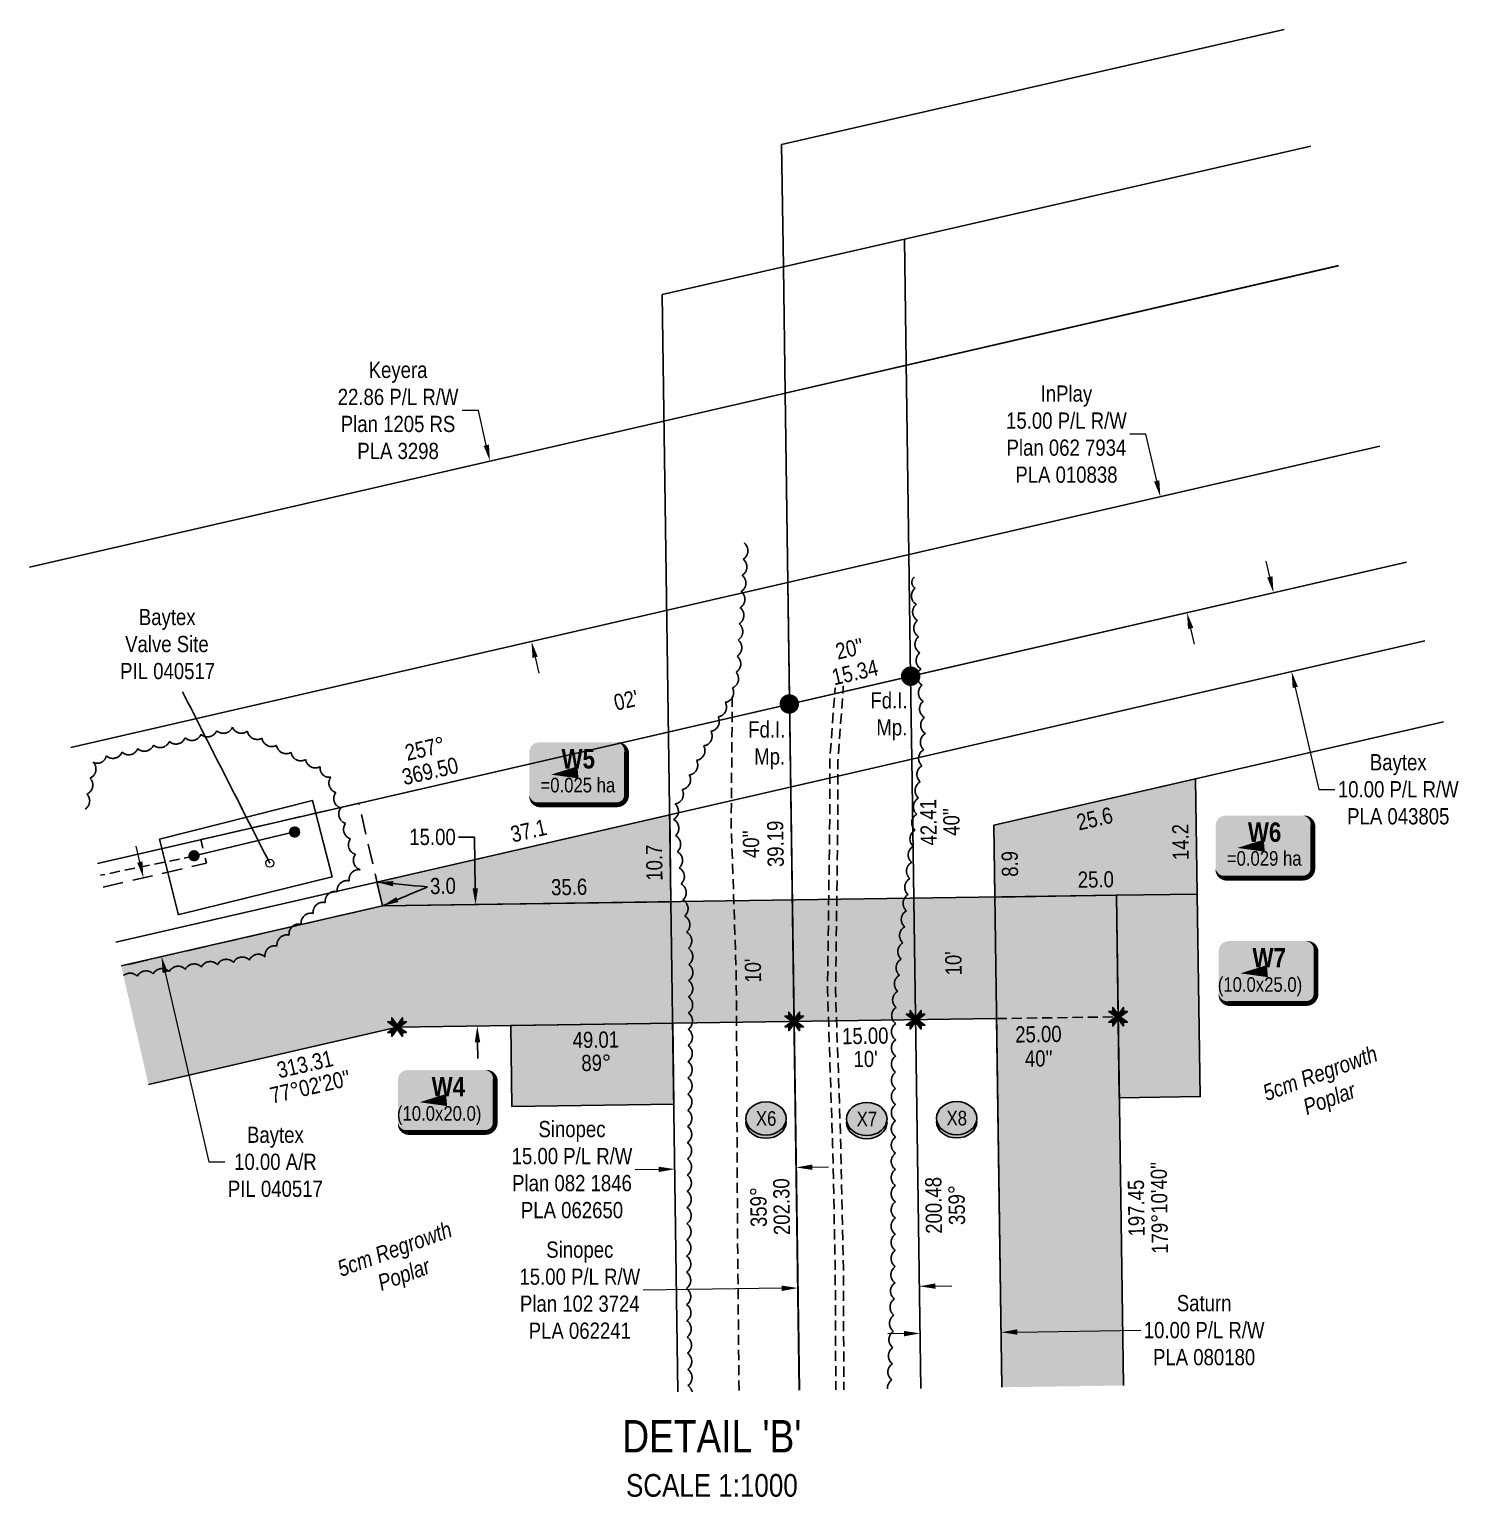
# Model space of a CAD drawing. Extents: x 605914 to 610440, y 5880595 to 5885290.
# Drawn here: x 606991 to 607873, y 5882438 to 5883346 of the extents above; entities that cross this region are included whole.
import ezdxf
from ezdxf.enums import TextEntityAlignment as Align

# ---------------------------------------------------------------- set-up
doc = ezdxf.new("R2010")
doc.units = 0
doc.header["$LTSCALE"] = 5
doc.header["$PDMODE"] = 34
doc.header["$PDSIZE"] = 0.03
for name, pattern in [('0', [1, 1, 0]), ('foc-ACCESSROAD', [3.75, 2.5, -1.25]), ('foc-TIELINE', [1.875, 1.25, -0.625]), ('UG_PIPE', [1.875, 1.25, -0.625])]:
    doc.linetypes.add(name, pattern=pattern)
doc.layers.get('Defpoints').update_dxf_attribs({"color": 9})
for name, color, linetype in [('AS-FENCE', 48, 'foc-FENCE'), ('AS-PIPE-UG', 44, 'UG_PIPE'), ('AS-SYMBOL', 7, 'Continuous'), ('DETAIL-T', 7, 'Continuous'), ('F-RW', 190, 'Continuous'), ('F-WS', 190, 'foc-ACCESSROAD'), ('L-BD', 7, 'Continuous'), ('L-MON', 1, 'Continuous'), ('L-MON-T', 1, 'Continuous'), ('L-TIE', 7, 'foc-TIELINE'), ('P-CROSSINGS', 250, 'Continuous'), ('P-PROPOSED', 10, 'Continuous'), ('P-PROPOSED-H', 21, 'Continuous'), ('P-TEMP-BLOCKS', 250, 'Continuous'), ('P-TEMP-H', 41, 'Continuous'), ('P-TEMP_WORKSPACE', 46, 'Continuous'), ('P-TXT', 4, 'Continuous'), ('T-BUSH', 110, '0'), ('T-BUSH-T', 110, 'Continuous')]:
    doc.layers.add(name, color=color, linetype=linetype)
doc.layers.add('AS-PIPE-AG', color=7, linetype='Continuous', true_color=0x7d00fa)
for name, color, linetype, lineweight in [('F-AR-T', 190, 'Continuous', 9), ('F-RW-T', 190, 'Continuous', 9), ('F-WS-T', 190, 'Continuous', 9)]:
    doc.layers.add(name, color=color, linetype=linetype, lineweight=lineweight)
doc.styles.add('175L', font='ARIALN.TTF', dxfattribs={"height": 20})
doc.styles.add('80', font='ARIALN.TTF', dxfattribs={"height": 10})
doc.styles.add('80CG', font='ARIALN.TTF', dxfattribs={"height": 10})
doc.styles.add('80L', font='ARIALN.TTF', dxfattribs={"height": 10})
doc.styles.add('80LS', font='ARIALNI.TTF', dxfattribs={"height": 10})
doc.styles.add('BOLD', font='ARIALNB.TTF')
doc.styles.add('Crossing', font='ARIALN.TTF', dxfattribs={"height": 10})
doc.styles.add('foc-LtypeFont', font='ARIALN.TTF', dxfattribs={"height": 7.349999999999999})
doc.linetypes.add('foc-FENCE', pattern='A,10,-1,["X",foc-LtypeFont,S=0.2,R=0,X=-0.625,Y=-0.75],-1.239999999999999', length=12.24)
doc.dimstyles.new('Compass 5 000', dxfattribs={"dimscale": 5, "dimtxt": 9, "dimasz": 2, "dimexe": 0.2, "dimexo": 0.0625, "dimgap": 0.5, "dimtad": 0, "dimtih": 1, "dimtoh": 1, "dimzin": 0, "dimdsep": 46, "dimtxsty": '80CG', "dimcen": 0.1, "dimse1": 1, "dimse2": 1, "dimclrd": 256, "dimclrt": 256, "dimaunit": 1, "dimadec": 4, "dimazin": 0, "dimtfac": 0.06, "dimtofl": 0, "dimtmove": 0, "dimatfit": 1, "dimfxl": 0.2, "dimtolj": 1, "dimtzin": 0, "dimlwd": -1, "dimarcsym": 0})

# ---------------------------------------------------------------- blocks, each defined once
blk = doc.blocks.new('fdia')
at = {"color": 255, "const_width": 1}
blk.add_lwpolyline([(-0.5, 0, 1), (0.5, 0, 1)], format="xyb", close=True, dxfattribs=at)
blk = doc.blocks.new('Fdiaa')
blk.add_blockref('fdia', (0, 0))
blk = doc.blocks.new('fdib')
at = {"color": 1, "const_width": 1.6}
blk.add_lwpolyline([(-0.3999999999996362, 0, 0.9999999999999998), (0.3999999999996362, 0, 1)], format="xyb", close=True, dxfattribs=at)
at = {"color": 1}
blk.add_circle((0, 0), 0.8, dxfattribs=at)
blk = doc.blocks.new('Fdibb')
blk.add_blockref('fdib', (0, 0))
blk = doc.blocks.new('fdicc')
for name in ['Fdibb', 'Fdiaa']:
    blk.add_blockref(name, (0, 0))
blk = doc.blocks.new('FDI')
blk.add_blockref('fdicc', (0, 0))
blk = doc.blocks.new('RISER')
h = blk.add_hatch(color=255)
h.dxf.hatch_style = 1
edge = h.paths.add_edge_path()
edge.add_arc((0, 0), 0.7000000000000001, 0, 360)
blk.add_hatch(color=13).paths.add_polyline_path([(0.5809894393423747, -0.1498374831999172), (-0.5809055220925075, -0.1501624933266612, 0.7745966773228882)])
at = {"color": 13}
blk.add_line((-0.5809055220925075, -0.1501624933266612), (0.5809894393423747, -0.1498374831996898), dxfattribs=at)
blk.add_circle((0, 0), 0.6000000000000001, dxfattribs=at)
blk = doc.blocks.new('TEMP')
h = blk.add_hatch(color=255)
h.dxf.hatch_style = 1
h.paths.add_polyline_path([(-5.274161e-10, 0.2514284397220763), (-0.6656854269836912, 1.152061669657268), (-0.6656854269836914, 0.6656854303339061), (-1.152061663105632, 0.6656854303339061), (-0.2514284404497629, 5.273253e-10), (-1.152061661774314, -0.665685419564579), (-0.6656854224511335, -0.6656854195645793), (-0.6656854224511335, -1.152061655686338), (-5.273251e-10, -0.2514284436956587), (0.6656854183820542, -1.152061663420681), (0.6656854183820542, -0.6656854208922597), (1.152061656810019, -0.6656854053035205), (0.2514284429676993, 5.273253e-10), (1.152061671303363, 0.6656854258011663), (0.6656854287749412, 0.6656854258011663), (0.6656854131859291, 1.15206166422904)])
h.paths.add_polyline_path([(0.5656854229146121, 0.8485281473411305), (0.5656854319800914, 0.5656854258011663), (0.8485281444547581, 0.5656854258011663), (0.0831890339399251, 0), (0.8485281399220186, -0.5656854150320215), (0.5656854183820542, -0.5656854240973189), (0.5656854183820542, -0.8485281365719859), (0, -0.08318903609469999), (-0.5656854224511337, -0.8485281320390644), (-0.5656854224511337, -0.5656854195645792), (-0.8485281349258001, -0.5656854195645794), (-0.0831890328488955, 0), (-0.8485281394583584, 0.5656854303339058), (-0.5656854269836913, 0.5656854303339061), (-0.5656854269836913, 0.8485281428085727), (0, 0.0831890306941206)], flags=16)
h = blk.add_hatch(color=1)
h.dxf.hatch_style = 1
h.paths.add_polyline_path([(0, 0.0831890306941205), (-0.5656854269836911, 0.8485281428085727), (-0.5656854269836912, 0.5656854303339061), (-0.8485281394583578, 0.5656854303339061), (-0.0831890328488953, -1e-16), (-0.8485281349258001, -0.5656854195645793), (-0.5656854224511337, -0.5656854195645793), (-0.5656854224511337, -0.848528132039064), (0, -0.08318903609469999), (0.5656854183820542, -0.8485281365719856), (0.5656854183820542, -0.5656854240973191), (0.8485281399220184, -0.5656854150320213), (0.0831890339399251, -1e-16), (0.8485281444547581, 0.5656854258011663), (0.5656854319800914, 0.5656854258011663), (0.5656854229146121, 0.8485281473411308)])
at = {"color": 1}
for p, q in [((-0.0831890328488953, 0), (0.0831890339399252, 0)), ((0, 0.0831890306941205), (0, -0.08318903609469999))]:
    blk.add_line(p, q, dxfattribs=at)
at = {"color": 255, "flags": 128}
blk.add_lwpolyline([(-0.251428440449763, 5.27325e-10), (-1.152061663105632, 0.6656854303339061), (-0.6656854269836914, 0.6656854303339061), (-0.6656854269836914, 1.152061669657268), (-5.274159999999999e-10, 0.2514284397220763), (0.6656854131859291, 1.15206166422904), (0.6656854287749412, 0.6656854258011663), (1.152061671303363, 0.6656854258011663), (0.2514284429676991, 5.27325e-10), (1.152061656810019, -0.6656854053035204), (0.6656854183820542, -0.6656854208922596), (0.6656854183820542, -1.152061663420681), (-5.27325e-10, -0.2514284436956586), (-0.6656854224511335, -1.152061655686338), (-0.6656854224511335, -0.6656854195645793), (-1.152061661774314, -0.6656854195645793)], close=True, dxfattribs=at)
at = {"color": 1, "flags": 128}
blk.add_lwpolyline([(-0.0831890328488953, 0), (-0.8485281394583578, 0.5656854303339061), (-0.5656854269836913, 0.5656854303339061), (-0.5656854269836913, 0.8485281428085727), (0, 0.0831890306941205), (0.5656854229146121, 0.8485281473411305), (0.5656854319800914, 0.5656854258011663), (0.8485281444547581, 0.5656854258011663), (0.0831890339399252, 0), (0.8485281399220184, -0.5656854150320214), (0.5656854183820542, -0.5656854240973189), (0.5656854183820542, -0.8485281365719856), (0, -0.08318903609469999), (-0.5656854224511335, -0.848528132039064), (-0.5656854224511335, -0.5656854195645792), (-0.8485281349258001, -0.5656854195645792)], close=True, dxfattribs=at)
blk = doc.blocks.new('*U463')
at = {"true_color": 0xff8aff}
h = blk.add_hatch(color=211, dxfattribs=at)
edge = h.paths.add_edge_path()
edge.add_line((-23.99999999999998, -20), (23.99999999999998, -20))
edge.add_arc((23.99999999999998, -14), 6, 270, 360)
edge.add_line((29.99999999999998, -14), (29.99999999999998, 12.5))
edge.add_arc((23.99999999999998, 12.5), 6, 0, 90)
edge.add_line((23.99999999999998, 18.5), (-23.99999999999998, 18.5))
edge.add_arc((-23.99999999999998, 12.5), 6, 90, 180)
edge.add_line((-29.99999999999998, 12.5), (-29.99999999999998, -14))
edge.add_arc((-23.99999999999998, -14), 6, 180, 270)
at = {"color": 250, "flags": 128}
blk.add_lwpolyline([(-23.99999999999998, -20, 3, 3, 0), (23.99999999999998, -20, 3, 3, 0.414213562373095), (29.99999999999998, -14, 3, 3, 0), (29.99999999999998, 12.5, 3, 0, 0.414213562373095), (23.99999999999998, 18.5, 0, 0, 0), (-23.99999999999998, 18.5, 0, 0, 0.414213562373095), (-29.99999999999998, 12.5, 0, 0, 0), (-29.99999999999998, -14, 0, 3, 0.414213562373095)], format="xyseb", close=True, dxfattribs=at)
at = {"flags": 128}
blk.add_lwpolyline([(-16.59835887676365, -1.373889803769349, 0, 7.5, 0), (-3.398394867633904e-15, 3.944304526105059e-31, 0, 0, 0)], format="xyseb", dxfattribs=at)
at = {"color": 250}
for tag, p, height, style in [('TEMP_AREA_W1_001', (-9.212824010914055, 2.244292974654144), 12, 'BOLD'), ('ENTER_TEXT_001', (-30.65586630286495, -12.77706553451505), 9, '80')]:
    blk.add_attdef(tag, p, '', height=height, dxfattribs=dict(at, style=style))
blk = doc.blocks.new('*D467')
at = {"layer": 'Defpoints', "color": 0, "transparency": 16777216}
for p in [(607254.8999209269, 5882805.794193783), (607255.9761791422, 5882730.831834739), (607267.5524635895, 5882730.998039103)]:
    blk.add_point(p, dxfattribs=at)
at = {"layer": 'P-TXT', "transparency": 16777216}
for p, q in [((607265.8782302961, 5882847.609903684), (607255.8782302961, 5882847.609903684)), ((607266.3326470176, 5882815.959367644), (607265.8782302961, 5882847.609903684)), ((607267.6960219459, 5882720.999069606), (607267.8395803025, 5882711.00010011))]:
    blk.add_line(p, q, dxfattribs=at)
for points in [[(607267.9991419337, 5882815.983294037), (607264.6661521015, 5882815.935441252), (607266.4762053741, 5882805.960398147)], [(607269.3625168621, 5882721.022995999), (607266.02952703, 5882720.975143214), (607267.5524635895, 5882730.998039103)]]:
    blk.add_solid(points, dxfattribs=at)
at = {"layer": 'P-TXT', "transparency": 16777216, "insert": (607239.9403039655, 5882847.609903685), "char_height": 10, "attachment_point": 5, "style": '80CG'}
blk.add_mtext('\\A1;15.00', dxfattribs=at)
blk = doc.blocks.new('*D468')
at = {"layer": 'Defpoints', "color": 0, "transparency": 16777216}
for p in [(607389.088149118, 5882668.192602427), (607463.9430216373, 5882669.24948241), (607464.3032145139, 5882643.738362618)]:
    blk.add_point(p, dxfattribs=at)
at = {"layer": 'F-RW-T', "transparency": 16777216}
for p, q in [((607379.4493385841, 5882642.540306166), (607365.0968591879, 5882642.337662735)), ((607474.3022179245, 5882643.879539086), (607484.3012213351, 5882644.020715555))]:
    blk.add_line(p, q, dxfattribs=at)
for points in [[(607379.4258091726, 5882644.206806734), (607379.4728679955, 5882640.873805596), (607389.4483419947, 5882642.681482635)], [(607474.278688513, 5882645.546039655), (607474.3257473359, 5882642.213038517), (607464.3032145139, 5882643.738362618)]]:
    blk.add_solid(points, dxfattribs=at)
at = {"layer": 'F-RW-T', "transparency": 16777216, "insert": (607326.0109110295, 5882642.337662736), "char_height": 10, "attachment_point": 5, "style": '80CG'}
blk.add_mtext('\\A1;Sinopec\\P15.00 P/L R/W\\PPlan 082 1846\\PPLA 062650', dxfattribs=at)
blk = doc.blocks.new('*D469')
at = {"layer": 'Defpoints', "color": 0, "transparency": 16777216}
for p in [(607465.4191404377, 5882573.942384921), (607465.4856126733, 5882569.312533516), (607540.262331232, 5882575.016932197)]:
    blk.add_point(p, dxfattribs=at)
at = {"layer": 'F-RW-T', "transparency": 16777216}
for p, q in [((607455.4866431765, 5882569.16897516), (607369.9208524394, 5882567.940480138)), ((607550.3277729644, 5882570.530639148), (607560.3267424612, 5882570.674197504))]:
    blk.add_line(p, q, dxfattribs=at)
for points in [[(607455.4627167839, 5882570.835470078), (607455.5105695693, 5882567.502480244), (607465.4856126733, 5882569.312533516)], [(607550.3038465717, 5882572.197134065), (607550.3516993572, 5882568.864144232), (607540.3288034676, 5882570.387080792)]]:
    blk.add_solid(points, dxfattribs=at)
at = {"layer": 'F-RW-T', "transparency": 16777216, "insert": (607330.8349042811, 5882567.940480139), "char_height": 10, "attachment_point": 5, "style": '80CG'}
blk.add_mtext('\\A1;Sinopec\\P15.00 P/L R/W\\PPlan 102 3724\\PPLA 062241', dxfattribs=at)
blk = doc.blocks.new('*D470')
at = {"layer": 'Defpoints', "color": 0, "transparency": 16777216}
for p in [(607590.8401750557, 5882542.041163595), (607540.9911893843, 5882532.553190575), (607590.9660954236, 5882533.270696059)]:
    blk.add_point(p, dxfattribs=at)
at = {"layer": 'F-RW-T', "transparency": 16777216}
for p, q in [((607530.8662995195, 5882541.180099754), (607520.8673300227, 5882541.036541396)), ((607600.8391445525, 5882542.184721953), (607677.0310854439, 5882543.278633674))]:
    blk.add_line(p, q, dxfattribs=at)
for points in [[(607530.8423731267, 5882542.84659467), (607530.8902259126, 5882539.513604837), (607540.8652690164, 5882541.323658112)], [(607600.8152181596, 5882543.851216869), (607600.8630709455, 5882540.518227037), (607590.8401750557, 5882542.041163595)]]:
    blk.add_solid(points, dxfattribs=at)
at = {"layer": 'F-RW-T', "transparency": 16777216, "insert": (607716.1170336023, 5882543.278633674), "char_height": 10, "attachment_point": 5, "style": '80CG'}
blk.add_mtext('\\A1;Saturn\\P10.00 P/L R/W\\PPLA 080180', dxfattribs=at)
blk = doc.blocks.new('*D471')
at = {"layer": 'Defpoints', "color": 0, "transparency": 16777216}
for p in [(607275.3847739485, 5883079.620933035), (607277.3900061783, 5883080.082417518), (607303.0146909452, 5882968.738600618)]:
    blk.add_point(p, dxfattribs=at)
at = {"layer": 'F-RW-T', "transparency": 16777216}
for p, q in [((607268.2145851501, 5883110.776679767), (607258.2145851504, 5883110.776679767)), ((607273.1419996927, 5883089.366186425), (607268.2145851501, 5883110.776679767)), ((607303.2522329711, 5882958.531862745), (607305.495007227, 5882948.786609355))]:
    blk.add_line(p, q, dxfattribs=at)
for points in [[(607274.7662085912, 5883089.739982134), (607271.5177907944, 5883088.992390716), (607275.3847739485, 5883079.620933035)], [(607304.8764418697, 5882958.905658454), (607301.6280240729, 5882958.158067035), (607301.0094587153, 5882968.277116135)]]:
    blk.add_solid(points, dxfattribs=at)
at = {"layer": 'F-RW-T', "transparency": 16777216, "insert": (607218.6750217115, 5883110.776679766), "char_height": 10, "attachment_point": 5, "style": '80CG'}
blk.add_mtext('\\A1;Keyera\\P22.86 P/L R/W\\PPlan 1205 RS\\PPLA 3298', dxfattribs=at)
blk = doc.blocks.new('*D472')
at = {"layer": 'Defpoints', "color": 0, "transparency": 16777216}
for p in [(607689.1054942736, 5883057.593603091), (607679.1642046969, 5883055.305713035), (607695.6194764101, 5882983.804628141)]:
    blk.add_point(p, dxfattribs=at)
at = {"layer": 'F-RW-T', "transparency": 16777216}
for p, q in [((607680.2311379302, 5883096.15426118), (607670.2311379302, 5883096.154261181)), ((607686.862720018, 5883067.338856482), (607680.2311379302, 5883096.15426118)), ((607707.8035402424, 5882976.347264808), (607710.0463144982, 5882966.602011417))]:
    blk.add_line(p, q, dxfattribs=at)
for points in [[(607688.4869289163, 5883067.712652192), (607685.2385111195, 5883066.965060772), (607689.1054942736, 5883057.593603091)], [(607709.4277491407, 5882976.721060517), (607706.1793313439, 5882975.973469098), (607705.5607659868, 5882986.092518197)]]:
    blk.add_solid(points, dxfattribs=at)
at = {"layer": 'F-RW-T', "transparency": 16777216, "insert": (607631.1451897714, 5883096.15426118), "char_height": 10, "attachment_point": 5, "style": '80CG'}
blk.add_mtext('\\A1;InPlay\\P15.00 P/L R/W\\PPlan 062 7934\\PPLA 010838', dxfattribs=at)
blk = doc.blocks.new('*D473')
at = {"layer": 'Defpoints', "color": 0, "transparency": 16777216}
for p in [(607766.3222713948, 5883000.077741127), (607770.1294613061, 5882949.6672008), (607777.5326903125, 5882951.371144501)]:
    blk.add_point(p, dxfattribs=at)
at = {"layer": 'F-RW-T', "transparency": 16777216}
for p, q in [((607756.6760639478, 5883008.119003823), (607754.4330855072, 5883017.86421022)), ((607772.3724397467, 5882939.921994404), (607786.849965276, 5882877.020598724)), ((607786.849965276, 5882877.020598724), (607796.849965276, 5882877.020598724))]:
    blk.add_line(p, q, dxfattribs=at)
for points in [[(607758.3002650142, 5883008.492833563), (607755.0518628818, 5883007.745174083), (607758.9190423884, 5882998.373797426)], [(607773.9966408131, 5882940.295824144), (607770.7482386807, 5882939.548164664), (607770.1294613061, 5882949.6672008)]]:
    blk.add_solid(points, dxfattribs=at)
at = {"layer": 'F-RW-T', "transparency": 16777216, "insert": (607835.9359134345, 5882877.020598724), "char_height": 10, "attachment_point": 5, "style": '80CG'}
blk.add_mtext('\\A1;Baytex\\P10.00 P/L R/W\\PPLA 043805', dxfattribs=at)
blk = doc.blocks.new('*D474')
at = {"layer": 'Defpoints', "color": 0, "transparency": 16777216}
for p in [(607059.2694395685, 5882821.954840791), (607070.4798584918, 5882773.24824415), (607072.7263445065, 5882773.765300382)]:
    blk.add_point(p, dxfattribs=at)
at = {"layer": 'F-AR-T', "transparency": 16777216}
for p, q in [((607059.2729471421, 5882832.217103421), (607057.0299687011, 5882841.962309817)), ((607074.9693229476, 5882764.020093985), (607101.8703066355, 5882647.141735497)), ((607101.8703066355, 5882647.141735497), (607111.870306635, 5882647.141735497))]:
    blk.add_line(p, q, dxfattribs=at)
for points in [[(607060.8971482082, 5882832.590933161), (607057.6487460758, 5882831.84327368), (607061.515925583, 5882822.471897024)], [(607076.5935240136, 5882764.393923725), (607073.3451218812, 5882763.646264244), (607072.7263445065, 5882773.765300382)]]:
    blk.add_solid(points, dxfattribs=at)
at = {"layer": 'F-AR-T', "transparency": 16777216, "insert": (607142.961711819, 5882647.141735496), "char_height": 10, "attachment_point": 5, "style": '80CG'}
blk.add_mtext('\\A1;Baytex\\P10.00 A/R\\PPIL 040517', dxfattribs=at)
blk = doc.blocks.new('xing2')
h = blk.add_hatch(color=50)
h.dxf.hatch_style = 1
edge = h.paths.add_edge_path()
edge.add_ellipse((0, 0), major_axis=(-12.5, 0), ratio=0.8162973455633619, start_angle=0, end_angle=360)
h = blk.add_hatch(color=250)
h.dxf.hatch_style = 1
edge = h.paths.add_edge_path()
edge.add_ellipse((0, -2.047489049626165), major_axis=(-12.5, 0), ratio=0.8162973455633619, start_angle=0, end_angle=180)
edge.add_line((12.5, -2.047489049626165), (12.5, 0))
edge.add_ellipse((0, 0), major_axis=(-12.5, 0), ratio=0.8162973455633619, start_angle=0, end_angle=180, ccw=False)
edge.add_line((-12.5, 0), (-12.5, -2.047489049626165))
at = {"color": 250}
blk.add_ellipse((0, 0), major_axis=(-12.5, 0), ratio=0.8162973455633619, dxfattribs=at)
blk.add_ellipse((0, -2.047489049626165), major_axis=(-12.5, 0), ratio=0.8162973455633619, start_param=0, end_param=3.141592653589793, dxfattribs=at)
at = {"color": 250, "style": 'Crossing'}
blk.add_attdef('CROSSING', text='', height=9, dxfattribs=at).set_placement((0.08916442567715421, 0.0199513138486509), align=Align.MIDDLE_CENTER)
at = {"color": 250, "style": 'Crossing', "flags": 1}
for tag, p in [('OWNER', (0.08916442567715421, -12.49201765665748)), ('DESCRIPTION', (0.08916442567715421, -25.770021277247)), ('LOCATION', (0.08916442567715421, -39.30337514164421)), ('DWG_REF', (0.08916442567715421, -52.83672900604233))]:
    blk.add_attdef(tag, text='', height=9, dxfattribs=at).set_placement(p, align=Align.MIDDLE_CENTER)

msp = doc.modelspace()

# ---------------------------------------------------------------- hatches: boundary and pattern name
at = {"layer": 'P-PROPOSED-H'}
h = msp.add_hatch(color=256, dxfattribs=at)
h.dxf.hatch_style = 1
h.paths.add_polyline_path([(607661.9472952095, 5882811.638301253), (607209.0224520534, 5882805.1355165), (607047.8387918295, 5882768.037125746), (607064.6528894338, 5882694.976878488), (607218.0695409101, 5882730.287597186), (607588.0611943679, 5882735.599683963), (607591.327787066, 5882508.078545758), (607666.2901461256, 5882509.154803972)])
at = {"layer": 'P-TEMP-H'}
h = msp.add_hatch(color=256, dxfattribs=at)
h.dxf.hatch_style = 1
h.paths.add_polyline_path([(607710.9000173443, 5882883.551840892), (607586.3485802952, 5882854.884804331), (607586.9849361499, 5882810.562043029), (607661.9472952095, 5882811.638301253), (607663.7410589056, 5882686.701036143), (607713.7159649447, 5882687.418541634)])
h = msp.add_hatch(color=256, dxfattribs=at)
h.dxf.hatch_style = 1
h.paths.add_polyline_path([(607205.6593263848, 5882819.747495507), (607209.0224520632, 5882805.1355165), (607387.0853119926, 5882807.692021112), (607386.3152481407, 5882861.327665408)])
h = msp.add_hatch(color=256, dxfattribs=at)
h.dxf.hatch_style = 1
h.paths.add_polyline_path([(607288.9292636098, 5882681.319745057), (607288.2117581299, 5882731.294651088), (607388.1615702106, 5882732.72966205), (607388.8790756895, 5882682.754756019)])

# ---------------------------------------------------------------- linework, layer by layer
at = {"layer": 'AS-FENCE', "flags": 128}
msp.add_lwpolyline([(607083.1456310349, 5882799.404688859), (607071.4706310345, 5882846.184688843), (607165.8806310347, 5882870.09468886), (607178.0756310343, 5882823.059688844), (607083.5156310343, 5882799.744688861)], dxfattribs=at)
at = {"layer": 'AS-PIPE-AG', "flags": 128}
msp.add_lwpolyline([(607092.7606310344, 5882835.954688865), (607154.7856310349, 5882850.789688862)], dxfattribs=at)
at = {"layer": 'AS-PIPE-UG', "flags": 128}
for points in [[(607488.615631035, 5882942.844688862), (607485.1056310347, 5882894.85468885), (607485.0856310348, 5882858.324688844), (607483.6856310349, 5882753.034688861), (607486.865631035, 5882657.359688858), (607488.4706310341, 5882582.14468886), (607488.8051388701, 5882506.481765848)], [(607493.600321681, 5882942.4801074), (607490.1035367494, 5882894.670788622), (607490.0836184933, 5882858.290093924), (607488.6847408784, 5882753.084505304), (607491.8618652724, 5882657.496022158), (607493.4684009635, 5882582.20905517), (607493.8030956766, 5882506.50386195)], [(607424.915631035, 5882934.174688851), (607424.2556310347, 5882854.799688851), (607427.3956310349, 5882763.514688861), (607428.1656310345, 5882602.549688858), (607429.1054054613, 5882505.749467887)], [(607092.8756310343, 5882835.924688841), (607034.9646966369, 5882823.97736114)]]:
    msp.add_lwpolyline(points, dxfattribs=at)
at = {"layer": 'F-RW'}
for points in [[(607466.3905219682, 5882506.284782061), (607459.2347452125, 5883004.691110218), (607457.5570215095, 5883121.54608467), (607456.439455344, 5883199.385579559), (607455.3549669472, 5883274.921178165), (607765.4560381884, 5883345.916603787)], [(607391.4281629088, 5882505.20852384), (607381.7066561705, 5883182.320267579), (607450.2085194234, 5883197.961860703), (607531.1625014271, 5883216.459196156), (607782.0531058765, 5883273.80630292)], [(607782.0531058765, 5883273.80630292), (607531.1625014271, 5883216.459196156), (607532.2419217145, 5883140.215206943), (607533.965631035, 5883021.889688865), (607534.9879459364, 5882946.603549729), (607535.7154813772, 5882895.485164276), (607541.2222694658, 5882507.359165048)], [(606991.183423558, 5883014.214786411), (607799.0109860944, 5883200.128357657)], [(607798.9933497153, 5883200.204983514), (607532.2634259635, 5883138.739029168), (607457.5570215095, 5883121.54608467), (607466.2439587433, 5882506.282677803)], [(607824.6380037699, 5883088.78507764), (607016.8081083229, 5882902.87096952)], [(607016.8081083216, 5882902.870969526), (607824.6380037693, 5883088.785077642)], [(607033.2665739, 5882831.356006724), (607460.3121946824, 5882929.645779327), (607535.0430569124, 5882946.846001263), (607841.0940720548, 5883017.287385547)], [(607841.0940720562, 5883017.287385541), (607033.2665739023, 5882831.356006714)], [(607852.3044909722, 5882968.580788921), (607535.7769726005, 5882895.728109282), (607044.4759723059, 5882782.649175205)], [(607541.3528810272, 5882507.361040276), (607535.7769726005, 5882895.728109285), (607852.3044909722, 5882968.580788921)], [(607863.7763715894, 5882918.738203569), (607586.3485802952, 5882854.884804331), (607591.3277870662, 5882508.078545758)]]:
    msp.add_lwpolyline(points, dxfattribs=at)
at = {"layer": 'F-WS', "flags": 128}
msp.add_lwpolyline([(607036.6293934212, 5882816.743957271), (607100.3988398807, 5882831.421275306), (607097.0357142054, 5882846.03325429), (607194.448907469, 5882868.454092139), (607209.0224520632, 5882805.1355165), (607047.8387918302, 5882768.037125742)], dxfattribs=at)
at = {"layer": 'L-TIE'}
msp.add_line((607588.0611943679, 5882735.599683963), (607663.0235534271, 5882736.675942198), dxfattribs=at)
at = {"layer": 'P-PROPOSED', "flags": 128}
for points in [[(607666.2901461256, 5882509.154803972), (607661.9472952095, 5882811.638301253), (607209.0224520534, 5882805.1355165), (607047.8387918295, 5882768.037125746)], [(607064.6528894338, 5882694.976878488), (607218.0695409101, 5882730.287597186), (607588.0611943679, 5882735.599683963), (607591.327787066, 5882508.078545758)]]:
    msp.add_lwpolyline(points, dxfattribs=at)
at = {"layer": 'P-TEMP_WORKSPACE'}
for points in [[(607711.9222012485, 5882812.355806729), (607710.9000173443, 5882883.551840892), (607586.3485802952, 5882854.884804331), (607586.9849361499, 5882810.562043029), (607661.9472952095, 5882811.638301253)], [(607205.6593263848, 5882819.747495507), (607209.0224520632, 5882805.1355165), (607387.0853119926, 5882807.692021112), (607386.3152481407, 5882861.327665408)], [(607661.9472952095, 5882811.638301253), (607663.7410589056, 5882686.701036143), (607713.7159649447, 5882687.418541634), (607711.9222012485, 5882812.355806729)], [(607288.9292636098, 5882681.319745057), (607288.2117581299, 5882731.294651088), (607388.1615702106, 5882732.72966205), (607388.8790756895, 5882682.754756019)]]:
    msp.add_lwpolyline(points, close=True, dxfattribs=at)
at = {"layer": 'T-BUSH', "flags": 128}
for points in [[(607432.3028758294, 5883029.035051808, -0.5205670500001046), (607431.668332668, 5883019.059201123, -0.52056705), (607431.0337895065, 5883009.083350442, -0.52056705), (607430.3992463452, 5882999.107499758, -0.52056705), (607429.7647031838, 5882989.131649072, -0.52056705), (607429.1301600224, 5882979.155798388, -0.52056705), (607428.4956168609, 5882969.179947698, -0.52056705), (607427.8610736995, 5882959.204097014, -0.52056705), (607427.2265305382, 5882949.228246329, -0.52056705), (607425.0406960818, 5882939.667646232, -0.52056705), (607420.6067911147, 5882930.708811008, -0.52056705), (607416.1728861473, 5882921.749975775, -0.52056705), (607411.73898118, 5882912.791140551, -0.52056705), (607407.3050762129, 5882903.832305319, -0.52056705), (607402.8711712456, 5882894.873470094, -0.52056705), (607398.4372662783, 5882885.914634862, -0.52056705), (607394.003361311, 5882876.955799637, -0.52056705), (607389.5694563438, 5882867.996964404, -0.52056705), (607388.7381971873, 5882858.410290408, -0.52056705), (607389.8802173439, 5882848.479729903, -0.52056705), (607391.0222375004, 5882838.549169405, -0.52056705), (607392.1642576569, 5882828.618608904, -0.52056705), (607393.3062778134, 5882818.688048398, -0.52056705), (607394.44829797, 5882808.757487901, -0.52056705), (607395.5903181265, 5882798.826927399, -0.52056705), (607396.7323382831, 5882788.896366894, -0.52056705), (607397.8743584396, 5882778.965806398, -0.52056705), (607398.0438565825, 5882768.982962847, -0.52056705), (607397.9730808877, 5882758.987202106, -0.52056705), (607397.9023051921, 5882748.991441369, -0.52056705), (607397.8315294966, 5882738.995680636, -0.52056705), (607397.7607538009, 5882728.999919895, -0.52056705), (607397.6899781054, 5882719.004159157, -0.52056705), (607397.6192024098, 5882709.008398426, -0.52056705), (607397.5484267143, 5882699.012637684, -0.52056705), (607397.4776510188, 5882689.016876946, -0.52056705), (607397.406875323, 5882679.021116215, -0.52056705), (607397.3360996275, 5882669.025355473, -0.52056705), (607397.2653239319, 5882659.029594735, -0.52056705), (607397.1945482363, 5882649.033834004, -0.52056705), (607397.1237725408, 5882639.038073262, -0.52056705), (607397.0529968452, 5882629.042312524, -0.52056705), (607396.9822211497, 5882619.046551793, -0.52056705), (607396.9114454541, 5882609.050791051, -0.52056705), (607396.8406697585, 5882599.055030314, -0.52056705), (607396.769894063, 5882589.059269582, -0.52056705), (607396.6991183674, 5882579.06350884, -0.52056705), (607396.6283426719, 5882569.067748103, -0.52056705), (607396.7417838918, 5882559.072904648, -0.52056705), (607396.9120980114, 5882549.078344377, -0.52056705), (607397.0824121309, 5882539.083784102, -0.52056705), (607397.2527262503, 5882529.089223835, -0.52056705), (607397.4230403692, 5882519.094663564, -0.52056705), (607397.5933544894, 5882509.100103289, -0.1933212109400691), (607400.1427914291, 5882505.333642507, -0.1933212109400691)], [(607520.635177317, 5882507.063589673, -0.2726529423930852), (607523.3872464687, 5882512.612455807, -0.52056705), (607523.7155840289, 5882522.603073223, -0.52056705), (607524.0439215903, 5882532.593690639, -0.52056705), (607524.3722591513, 5882542.584308055, -0.52056705), (607524.7005967123, 5882552.574925471, -0.52056705), (607525.028934273, 5882562.565542887, -0.52056705), (607525.3572718339, 5882572.556160304, -0.52056705), (607525.5281783702, 5882582.549501329, -0.52056705), (607525.545615915, 5882592.545497416, -0.52056705), (607525.5630534599, 5882602.54149351, -0.52056705), (607525.5804910045, 5882612.537489597, -0.52056705), (607525.5979285494, 5882622.533485691, -0.52056705), (607525.6153660943, 5882632.529481777, -0.52056705), (607525.632803639, 5882642.525477872, -0.52056705), (607525.6502411839, 5882652.521473958, -0.52056705), (607525.6676787287, 5882662.517470053, -0.52056705), (607525.6851162735, 5882672.513466139, -0.52056705), (607525.7025538182, 5882682.509462235, -0.52056705), (607525.719991363, 5882692.50545832, -0.52056705), (607525.7374289078, 5882702.501454415, -0.52056705), (607525.7548664527, 5882712.497450502, -0.52056705), (607525.7723039974, 5882722.493446596, -0.52056705), (607525.7897415423, 5882732.489442683, -0.52056705), (607525.9893821076, 5882742.475519841, -0.52056705), (607527.0571743519, 5882752.414335744, -0.52056705), (607528.1249665961, 5882762.353151654, -0.52056705), (607529.1927588404, 5882772.291967556, -0.52056705), (607530.2605510846, 5882782.230783463, -0.52056705), (607531.3283433289, 5882792.169599376, -0.52056705), (607532.3961355726, 5882802.108415278, -0.52056705), (607533.4639278174, 5882812.047231189, -0.52056705), (607534.5317200618, 5882821.986047091, -0.52056705), (607535.5995123059, 5882831.924862999, -0.52056705), (607536.6673045503, 5882841.86367891, -0.52056705), (607537.7350967944, 5882851.802494813, -0.52056705), (607538.8028890388, 5882861.741310724, -0.52056705), (607539.8706812831, 5882871.680126627, -0.52056705), (607540.9384735273, 5882881.618942533, -0.52056705), (607542.0062657716, 5882891.557758445, -0.52056705), (607543.0740580157, 5882901.496574348, -0.52056705), (607544.1418502601, 5882911.435390259, -0.52056705), (607543.4774513211, 5882921.405084237, -0.52056705), (607542.7645639289, 5882931.375642564, -0.52056705), (607542.0516765368, 5882941.346200898, -0.52056705), (607541.3387891446, 5882951.316759235, -0.52056705), (607540.6259017525, 5882961.287317565, -0.52056705), (607539.9130143604, 5882971.257875903, -0.52056705), (607539.2001269683, 5882981.228434231, -0.52056705), (607538.4872395761, 5882991.198992569, -0.52056705), (607537.7743521839, 5883001.169550897, -0.52056705), (607537.2867985351, 5883007.988555063)], [(607049.2074277266, 5882762.09015913, -0.4062396584074511), (607057.7087546501, 5882761.702755785, -0.52056705), (607067.6032405117, 5882763.123808719, -0.52056705), (607077.4977263734, 5882764.54486165, -0.52056705), (607087.392212235, 5882765.965914585, -0.52056705), (607097.2866980967, 5882767.386967524, -0.52056705), (607107.1811839582, 5882768.808020459, -0.52056705), (607117.0756698198, 5882770.229073389, -0.52056705), (607126.9701556815, 5882771.650126325, -0.52056705), (607136.5690547946, 5882773.702100503, -0.52056705), (607143.9936582755, 5882780.395044927, -0.52056705), (607151.4182617565, 5882787.087989351, -0.52056705), (607158.8428652375, 5882793.78093378, -0.52056705), (607166.2674687185, 5882800.473878203, -0.52056705), (607173.6920721994, 5882807.166822626, -0.52056705), (607181.1166756805, 5882813.859767047, -0.52056705), (607188.5412791615, 5882820.55271147, -0.52056705), (607195.356145189, 5882827.411266345, -0.52056705), (607192.3376784995, 5882836.940647271, -0.52056705), (607189.3192118099, 5882846.470028194, -0.52056705), (607186.3007451203, 5882855.999409111, -0.52056705), (607183.2822784308, 5882865.528790032, -0.52056705), (607180.2638117411, 5882875.058170958, -0.52056705), (607177.2453450517, 5882884.587551881, -0.52056705), (607170.6041941203, 5882890.996343024, -0.52056705), (607161.6269168922, 5882895.392788797, -0.52056705), (607152.6496396635, 5882899.789234574, -0.52056705), (607143.6723624349, 5882904.18568035, -0.52056705), (607134.6950852063, 5882908.582126128, -0.52056705), (607125.7178079775, 5882912.978571904, -0.52056705), (607116.5094948241, 5882915.396230672, -0.52056705), (607106.7608641506, 5882913.18615332, -0.52056705), (607097.0122334771, 5882910.976075963, -0.52056705), (607087.2636028035, 5882908.765998612, -0.52056705), (607077.51497213, 5882906.55592126, -0.52056705), (607067.7663414564, 5882904.345843907, -0.52056705), (607058.0177107829, 5882902.135766561, -0.52056705), (607048.2690801094, 5882899.925689209, -0.52056705), (607038.5204494358, 5882897.715611857, -0.52056705), (607030.5656925675, 5882893.758896988, -0.52056705), (607028.6164813634, 5882883.954774512, -0.52056705), (607026.6672701587, 5882874.150652029, -0.4711940835474961), (607025.568732365, 5882864.804498532, -0.4711940835474961)]]:
    msp.add_lwpolyline(points, format="xyb", dxfattribs=at)

# ---------------------------------------------------------------- block references
at = {"layer": 'AS-SYMBOL', "xscale": 4.999999999999987, "yscale": 4.999999999999987, "zscale": 4.999999999999987}
for p in [(607154.8406310346, 5882850.689688862), (607092.790631035, 5882836.039688859)]:
    msp.add_blockref('RISER', p, dxfattribs=at)
at = {"layer": 'L-MON', "xscale": 4.999999999999987, "yscale": 4.999999999999987, "zscale": 4.999999999999987}
for p in [(607463.1239292696, 5882733.805920275), (607538.0862883287, 5882734.882178487), (607663.0235534271, 5882736.675942198), (607218.0695409101, 5882730.287597186)]:
    msp.add_blockref('TEMP', p, dxfattribs=at)
at = {"layer": 'P-CROSSINGS', "xscale": 0.99960113, "yscale": 0.99960113, "zscale": 0.99960113}
for p, values in [((607445.7409097881, 5882673.937071702), {'CROSSING': 'X6'}), ((607507.9200724172, 5882673.639021294), {'CROSSING': 'X7'}), ((607563.4040199799, 5882674.144417287), {'CROSSING': 'X8'})]:
    msp.add_blockref('xing2', p, dxfattribs=at).add_auto_attribs(values)
at = {"layer": 'P-TEMP-BLOCKS'}
ref = msp.add_blockref('*U463', (607329.6950959553, 5882887.502316419), dxfattribs=dict(at, xscale=0.99960113, yscale=0.99960113, zscale=0.99960113))
ref.add_attrib('TEMP_AREA_W1_001', 'W5', (607319.5777142588, 5882889.868448322), dxfattribs={"layer": '0', "color": 250, "height": 11.99521355999997, "style": 'BOLD'})
ref.add_attrib('ENTER_TEXT_001', '=0.025 ha', (607306.5689215176, 5882875.153779948), dxfattribs={"layer": '0', "color": 250, "height": 8.996410169999972, "style": '80'})
ref = msp.add_blockref('*U463', (607753.2383625512, 5882842.271754771), dxfattribs=dict(at, xscale=0.99960113, yscale=0.99960113, zscale=0.99960113))
ref.add_attrib('TEMP_AREA_W1_001', 'W6', (607743.1537099504, 5882844.617430988), dxfattribs={"layer": '0', "color": 250, "height": 11.99521355999997, "style": 'BOLD'})
ref.add_attrib('ENTER_TEXT_001', '=0.029 ha', (607730.1121881135, 5882829.923218297), dxfattribs={"layer": '0', "color": 250, "height": 8.996410169999972, "style": '80'})
at = {"layer": 'P-TEMP-BLOCKS', "xscale": 0.99960113, "yscale": 0.99960113, "zscale": 0.99960113}
for p, values in [((607755.1742275037, 5882764.872990133), {'TEMP_AREA_W1_001': 'W7', 'ENTER_TEXT_001': '(10.0x25.0)'}), ((607248.6227593787, 5882685.331595223), {'TEMP_AREA_W1_001': 'W4', 'ENTER_TEXT_001': '(10.0x20.0)'})]:
    msp.add_blockref('*U463', p, dxfattribs=at).add_auto_attribs(values)

# ---------------------------------------------------------------- texts
at = {"layer": 'DETAIL-T', "color": 3, "insert": (607412.3318394219, 5882464.109591393), "char_height": 19.97827499036785, "width": 109.5896963567814, "attachment_point": 5, "style": '80CG', "bg_fill": 3, "box_fill_scale": 1.15, "bg_fill_color": 256, "bg_fill_true_color": 256, "bg_fill_transparency": 0}
msp.add_mtext("DETAIL 'B'\\P{\\H0.7x;SCALE 1:1000}", dxfattribs=at)
at = {"layer": 'F-WS-T', "insert": (607046.6905961167, 5882988.347477339), "char_height": 9.995969999999883, "attachment_point": 1, "style": '175L'}
msp.add_mtext_dynamic_manual_height_columns('\\pi12.027;Baytex\\P\\pi3.5651;Valve Site\\P\\pi0.4899;PIL 040517', width=58.13955641968462, gutter_width=99.96011299999968, heights=[0], dxfattribs=at)
at = {"layer": 'L-BD', "style": '80L'}
for s, rotation, p in [("20''", 12.961600000004, (607497.2674109536, 5882963.794880157)), ("02'", 12.961600000004, (607359.3653523107, 5882932.055034756)), ('257°', 12.961600000004, (607235.2553991531, 5882902.207440816)), ('369.50', 12.961600000004, (607238.4503685453, 5882888.326060776)), ('42.41', 90.87470000001049, (607545.894880392, 5882856.716633406)), ("40''", 90.87470000001049, (607560.1375367667, 5882856.934074474)), ('39.19', 90.82260000000012, (607451.5532492064, 5882843.411270761)), ("10'", 90.87470000001049, (607561.3899065362, 5882769.705386443)), ("10'", 90.82260000000012, (607437.6799952802, 5882765.199640851)), ('15.00', 0.8226000000129849, (607507.0003325593, 5882724.938678203)), ('25.00', 0.8226000000129849, (607613.8474493411, 5882725.972863871)), ('49.01', 0.8226000000129849, (607340.7330611305, 5882722.551526579)), ('313.31', 12.961600000004, (607161.2215002478, 5882707.45883113)), ('89°', 0.8226000000129849, (607340.9375501914, 5882708.308678362)), ("10'", 0.8226000000129849, (607507.2048216206, 5882710.695829977)), ("40''", 0.8226000000129849, (607614.0627009859, 5882710.980392059)), ("77°02'20''", 12.961600000004, (607164.4164696401, 5882693.577451089)), ("179°10'40''", 90.82260000000012, (607688.4583005579, 5882618.84238158)), ('359°', 90.82260000000012, (607441.0962430539, 5882619.28910025)), ('202.30', 90.82260000000012, (607455.3390912751, 5882619.493589307)), ('200.48', 90.87470000001049, (607549.1774068212, 5882620.308877961)), ('359°', 90.87470000001049, (607563.4200631959, 5882620.526319025)), ('197.45', 90.82260000000012, (607674.2154523367, 5882618.637892517))]:
    msp.add_text(s, height=9.996011299999967, rotation=rotation, dxfattribs=at).set_placement(p, align=Align.MIDDLE)
at = {"layer": 'P-TEMP_WORKSPACE', "style": '80L'}
for s, rotation, p in [('37.1', 12.961600000004, (607299.178983938, 5882851.529550811)), ('25.6', 12.961600000004, (607648.5508948563, 5882858.944065466)), ('14.2', 90.82260000000012, (607701.4634334375, 5882844.515462339)), ('10.7', 90.82260000000012, (607376.7423745232, 5882831.783988579)), ('8.9', 90.82260000000012, (607596.1883405611, 5882831.024435078)), ('3.0', 0.8225570558288675, (607246.3847015424, 5882817.453568404)), ('35.6', 0.8226000000129849, (607324.248027737, 5882816.786887915)), ('25.0', 0.8226000000129849, (607649.2809181302, 5882821.453487584))]:
    msp.add_text(s, height=9.996011299999973, rotation=rotation, dxfattribs=at).set_placement(p, align=Align.MIDDLE)
at = {"layer": 'T-BUSH-T', "char_height": 9.992024190972671, "width": 73.60195903825989, "attachment_point": 2, "rotation": 20.000000000000007, "style": '80LS'}
for insert in [(607785.9674917414, 5882706.624863059), (607214.8134540492, 5882598.117419564)]:
    msp.add_mtext('5cm Regrowth Poplar', dxfattribs=dict(at, insert=insert))

# ---------------------------------------------------------------- dimensions: what is measured, and where the dimension line sits
at = {"layer": 'F-AR-T'}
dim = msp.add_linear_dim(base=(607072.7263445065, 5882773.765300382), p1=(607059.2694395683, 5882821.954840791), p2=(607070.4798584918, 5882773.24824415), angle=282.96159231653337, text='Baytex\\P10.00 A/R\\PPIL 040517', dimstyle='Compass 5 000', dxfattribs=at)
dim.commit()
dim.dimension.update_dxf_attribs({"geometry": '*D474', "text_midpoint": (607142.961711819, 5882647.141735496), "dimtype": 161})
at = {"layer": 'F-RW-T'}
for base, p1, p2, angle, text, picture, middle in [((607275.3847739485, 5883079.620933035), (607303.0146909449, 5882968.738600616), (607277.3900061782, 5883080.082417516), 102.96039183724818, 'Keyera\\P22.86 P/L R/W\\PPlan 1205 RS\\PPLA 3298', '*D471', (607218.6750217115, 5883110.776679766)), ((607689.1054942736, 5883057.593603091), (607695.6194764101, 5882983.804628141), (607679.1642046971, 5883055.305713034), 102.96039183574204, 'InPlay\\P15.00 P/L R/W\\PPlan 062 7934\\PPLA 010838', '*D472', (607631.1451897714, 5883096.15426118)), ((607770.1294613061, 5882949.6672008), (607766.3222713948, 5883000.077741128), (607777.5326903126, 5882951.371144502), 282.96159231423167, 'Baytex\\P10.00 P/L R/W\\PPLA 043805', '*D473', (607835.9359134345, 5882877.020598724)), ((607464.3032145139, 5882643.738362618), (607389.0881491181, 5882668.192602428), (607463.9430216373, 5882669.249482411), 0.8089084533876303, 'Sinopec\\P15.00 P/L R/W\\PPlan 082 1846\\PPLA 062650', '*D468', (607326.0109110295, 5882642.337662736)), ((607590.8401750557, 5882542.041163595), (607540.9911893844, 5882532.553190576), (607590.9660954236, 5882533.27069606), 0.8225570572653901, 'Saturn\\P10.00 P/L R/W\\PPLA 080180', '*D470', (607716.1170336023, 5882543.278633674))]:
    dim = msp.add_linear_dim(base=base, p1=p1, p2=p2, angle=angle, text=text, dimstyle='Compass 5 000', dxfattribs=at)
    dim.commit()
    dim.dimension.update_dxf_attribs({"geometry": picture, "text_midpoint": middle, "dimtype": 161})
at = {"layer": 'P-TXT'}
dim = msp.add_linear_dim(base=(607267.5524635895, 5882730.998039103), p1=(607254.8999209269, 5882805.794193783), p2=(607255.9761791422, 5882730.831834738), angle=270.82255704941343, text='15.00', dimstyle='Compass 5 000', dxfattribs=at)
dim.commit()
dim.dimension.update_dxf_attribs({"geometry": '*D467', "text_midpoint": (607239.9403039655, 5882847.609903685), "dimtype": 161})

# ---------------------------------------------------------------- leaders
at = {"layer": 'F-WS-T', "path_type": 1}
msp.add_leader([(607139.5120116244, 5882831.432425578), (607085.6351401446, 5882937.202176447)], dimstyle='Compass 5 000', override={"dimasz": 1, "dimldrblk": 'DotBlank'}, dxfattribs=at)
at = {"layer": 'P-TEMP_WORKSPACE', "path_type": 1}
for points in [[(607205.6593263848, 5882819.747495507), (607236.9396677575, 5882816.852758316)], [(607209.0224520632, 5882805.1355165), (607236.9396677575, 5882816.852758316)]]:
    msp.add_leader(points, dimstyle='Compass 5 000', override={"dimgap": 0.5, "dimtad": 0}, dxfattribs=at)

# ---------------------------------------------------------------- next in the draw order: texts
at = {"layer": 'L-BD', "char_height": 9.996011299999967, "attachment_point": 5, "style": '80L', "bg_fill": 3, "box_fill_scale": 1.15, "bg_fill_color": 256, "bg_fill_true_color": 256, "bg_fill_transparency": 0}
for s, insert, width, rotation in [('15.34', (607500.630536632, 5882949.18290117), 30.21771162671537, 12.961599999999974), ("40''", (607436.5607773945, 5882843.196019113), 10.4522375715936, 90.82259999999998)]:
    msp.add_mtext(s, dxfattribs=dict(at, insert=insert, width=width, rotation=rotation))
at = {"layer": 'L-MON-T', "insert": (607433.7020793587, 5882918.984046331), "char_height": 9.990243833881125, "attachment_point": 1, "style": '80L', "bg_fill": 3, "box_fill_scale": 1.15, "bg_fill_color": 256, "bg_fill_true_color": 256, "bg_fill_transparency": 0}
msp.add_mtext_dynamic_manual_height_columns('\\pi1.0608;Fd.I.\\P\\pi4.7747;Mp.', width=22.02255892783106, gutter_width=49.9800565, heights=[0], dxfattribs=at)

# ---------------------------------------------------------------- next in the draw order: dimensions: what is measured, and where the dimension line sits
at = {"layer": 'F-RW-T'}
dim = msp.add_linear_dim(base=(607465.4856126733, 5882569.312533516), p1=(607540.2623312318, 5882575.016932197), p2=(607465.4191404376, 5882573.942384921), angle=180.8225570468704, text='Sinopec\\P15.00 P/L R/W\\PPlan 102 3724\\PPLA 062241', dimstyle='Compass 5 000', dxfattribs=at)
dim.commit()
dim.dimension.update_dxf_attribs({"geometry": '*D469', "text_midpoint": (607330.8349042811, 5882567.940480139), "dimtype": 161})

# ---------------------------------------------------------------- next in the draw order: block references
at = {"layer": 'L-MON', "xscale": 4.999999999999987, "yscale": 4.999999999999987, "zscale": 4.999999999999987}
msp.add_blockref('FDI', (607460.1256310346, 5882929.694688846), dxfattribs=at)

# ---------------------------------------------------------------- next in the draw order: texts
at = {"layer": 'L-MON-T', "insert": (607509.1163225077, 5882936.904921801), "char_height": 9.990243833881125, "attachment_point": 1, "style": '80L', "bg_fill": 3, "box_fill_scale": 1.15, "bg_fill_color": 256, "bg_fill_true_color": 256, "bg_fill_transparency": 0}
msp.add_mtext_dynamic_manual_height_columns('\\pi1.0608;Fd.I.\\P\\pi4.7747;Mp.', width=22.02255892783106, gutter_width=49.9800565, heights=[0], dxfattribs=at)

# ---------------------------------------------------------------- next in the draw order: block references
at = {"layer": 'L-MON', "xscale": 4.999999999999987, "yscale": 4.999999999999987, "zscale": 4.999999999999987}
msp.add_blockref('FDI', (607535.0156310349, 5882946.839688859), dxfattribs=at)

doc.saveas('drawing.dxf')
